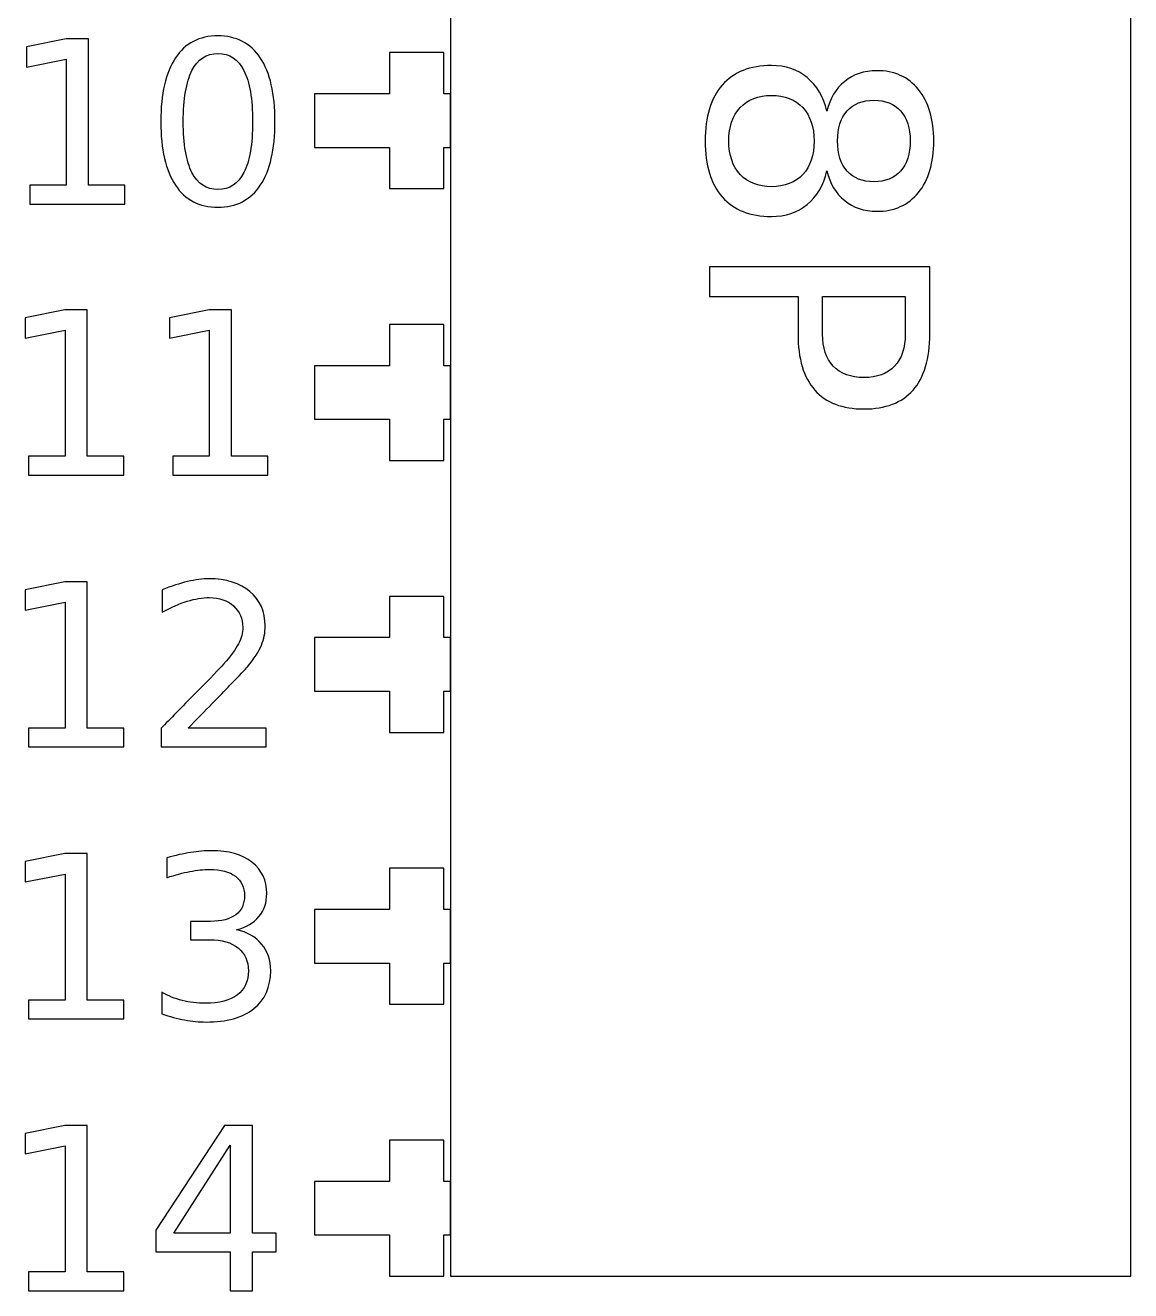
# Model space of a CAD drawing. Header units: centimetres. Extents: x -12.19 to -8.67, y -16.58 to -12.59.
# Drawn here: x -11.215 to -10.183, y -16.578 to -15.396 of the extents above; entities that cross this region are included whole.
import ezdxf

# ---------------------------------------------------------------- set-up
doc = ezdxf.new("R2010")
doc.units = ezdxf.units.CM
doc.header["$MEASUREMENT"] = 0
doc.layers.add('Layer 1', color=7, linetype='Continuous')

msp = doc.modelspace()

# ---------------------------------------------------------------- linework, layer by layer
at = {"layer": 'Layer 1', "color": 7, "lineweight": 25}
msp.add_open_spline([(-10.8175, -13.13542), (-10.8175, -13.13542), (-10.18251, -13.13542), (-10.18251, -13.13542), (-10.18251, -13.13542), (-10.18251, -13.13542), (-10.18251, -16.5644), (-10.18251, -16.5644), (-10.18251, -16.5644), (-10.18251, -16.5644), (-10.8175, -16.5644), (-10.8175, -16.5644), (-10.8175, -16.5644), (-10.8175, -16.5644), (-10.8175, -13.13542), (-10.8175, -13.13542)], degree=3, knots=[0, 0, 0, 0, 0.25, 0.25, 0.25, 0.25, 0.5, 0.5, 0.5, 0.5, 0.75, 0.75, 0.75, 0.75, 1, 1, 1, 1], dxfattribs=at)
at = {"layer": 'Layer 1', "color": 250}
for points, knots in [([(-11.21048, -15.54526), (-11.21048, -15.54526), (-11.17638, -15.54526), (-11.17638, -15.54526), (-11.17638, -15.54526), (-11.17638, -15.54526), (-11.17638, -15.42754), (-11.17638, -15.42754), (-11.17638, -15.42754), (-11.17638, -15.42754), (-11.21348, -15.43499), (-11.21348, -15.43499), (-11.21348, -15.43499), (-11.21348, -15.43499), (-11.21348, -15.41597), (-11.21348, -15.41597), (-11.21348, -15.41597), (-11.21348, -15.41597), (-11.17659, -15.40853), (-11.17659, -15.40853), (-11.17659, -15.40853), (-11.17659, -15.40853), (-11.15571, -15.40853), (-11.15571, -15.40853), (-11.15571, -15.40853), (-11.15571, -15.40853), (-11.15571, -15.54526), (-11.15571, -15.54526), (-11.15571, -15.54526), (-11.15571, -15.54526), (-11.1216, -15.54526), (-11.1216, -15.54526), (-11.1216, -15.54526), (-11.1216, -15.54526), (-11.1216, -15.56283), (-11.1216, -15.56283), (-11.1216, -15.56283), (-11.1216, -15.56283), (-11.21048, -15.56283), (-11.21048, -15.56283), (-11.21048, -15.56283), (-11.21048, -15.56283), (-11.21048, -15.54526), (-11.21048, -15.54526)], [0, 0, 0, 0, 0.0909091, 0.0909091, 0.0909091, 0.0909091, 0.1818182, 0.1818182, 0.1818182, 0.1818182, 0.2727273, 0.2727273, 0.2727273, 0.2727273, 0.3636364, 0.3636364, 0.3636364, 0.3636364, 0.4545455, 0.4545455, 0.4545455, 0.4545455, 0.5454545, 0.5454545, 0.5454545, 0.5454545, 0.6363636, 0.6363636, 0.6363636, 0.6363636, 0.7272727, 0.7272727, 0.7272727, 0.7272727, 0.8181818, 0.8181818, 0.8181818, 0.8181818, 0.9090909, 0.9090909, 0.9090909, 0.9090909, 1, 1, 1, 1]), ([(-11.0348, -15.40574), (-11.01752, -15.40574), (-11.00432, -15.41259), (-10.99519, -15.42627), (-10.99519, -15.42627), (-10.98605, -15.43993), (-10.9815, -15.45979), (-10.9815, -15.48582), (-10.9815, -15.48582), (-10.9815, -15.51182), (-10.98605, -15.53165), (-10.99519, -15.5453), (-10.99519, -15.5453), (-11.00432, -15.55898), (-11.01752, -15.56583), (-11.0348, -15.56583), (-11.0348, -15.56583), (-11.05212, -15.56583), (-11.06531, -15.55898), (-11.07444, -15.5453), (-11.07444, -15.5453), (-11.08358, -15.53165), (-11.08813, -15.51182), (-11.08813, -15.48582), (-11.08813, -15.48582), (-11.08813, -15.45979), (-11.08358, -15.43993), (-11.07444, -15.42627), (-11.07444, -15.42627), (-11.06531, -15.41259), (-11.05212, -15.40574), (-11.0348, -15.40574)], [0, 0, 0, 0, 0.125, 0.125, 0.125, 0.125, 0.25, 0.25, 0.25, 0.25, 0.375, 0.375, 0.375, 0.375, 0.5, 0.5, 0.5, 0.5, 0.625, 0.625, 0.625, 0.625, 0.75, 0.75, 0.75, 0.75, 0.875, 0.875, 0.875, 0.875, 1, 1, 1, 1]), ([(-11.0348, -15.42229), (-11.04556, -15.42229), (-11.05364, -15.42758), (-11.05903, -15.43816), (-11.05903, -15.43816), (-11.06442, -15.44871), (-11.06714, -15.46462), (-11.06714, -15.48582), (-11.06714, -15.48582), (-11.06714, -15.50699), (-11.06442, -15.52286), (-11.05903, -15.53341), (-11.05903, -15.53341), (-11.05364, -15.54399), (-11.04556, -15.54928), (-11.0348, -15.54928), (-11.0348, -15.54928), (-11.02401, -15.54928), (-11.01589, -15.54399), (-11.0105, -15.53341), (-11.0105, -15.53341), (-11.0051, -15.52286), (-11.00238, -15.50699), (-11.00238, -15.48582), (-11.00238, -15.48582), (-11.00238, -15.46462), (-11.0051, -15.44871), (-11.0105, -15.43816), (-11.0105, -15.43816), (-11.01589, -15.42758), (-11.02401, -15.42229), (-11.0348, -15.42229)], [0, 0, 0, 0, 0.125, 0.125, 0.125, 0.125, 0.25, 0.25, 0.25, 0.25, 0.375, 0.375, 0.375, 0.375, 0.5, 0.5, 0.5, 0.5, 0.625, 0.625, 0.625, 0.625, 0.75, 0.75, 0.75, 0.75, 0.875, 0.875, 0.875, 0.875, 1, 1, 1, 1]), ([(-10.46626, -15.47615), (-10.46329, -15.4642), (-10.45774, -15.45489), (-10.44956, -15.44821), (-10.44956, -15.44821), (-10.44142, -15.44158), (-10.43145, -15.43824), (-10.41969, -15.43824), (-10.41969, -15.43824), (-10.40323, -15.43824), (-10.39025, -15.44407), (-10.3807, -15.45578), (-10.3807, -15.45578), (-10.37115, -15.46749), (-10.36635, -15.48358), (-10.36635, -15.50395), (-10.36635, -15.50395), (-10.36635, -15.52441), (-10.37115, -15.54049), (-10.3807, -15.55216), (-10.3807, -15.55216), (-10.39025, -15.56382), (-10.40323, -15.56965), (-10.41969, -15.56965), (-10.41969, -15.56965), (-10.43145, -15.56965), (-10.44142, -15.56631), (-10.44956, -15.55968), (-10.44956, -15.55968), (-10.45774, -15.553), (-10.46329, -15.54374), (-10.46626, -15.53188), (-10.46626, -15.53188), (-10.46936, -15.54534), (-10.47547, -15.55578), (-10.4846, -15.56326), (-10.4846, -15.56326), (-10.49368, -15.57074), (-10.50478, -15.5745), (-10.51795, -15.5745), (-10.51795, -15.5745), (-10.53784, -15.5745), (-10.55318, -15.56843), (-10.56381, -15.55625), (-10.56381, -15.55625), (-10.57448, -15.54407), (-10.5798, -15.52662), (-10.5798, -15.50395), (-10.5798, -15.50395), (-10.5798, -15.48127), (-10.57448, -15.46382), (-10.56381, -15.45164), (-10.56381, -15.45164), (-10.55318, -15.43946), (-10.53784, -15.43339), (-10.51795, -15.43339), (-10.51795, -15.43339), (-10.50478, -15.43339), (-10.49368, -15.43716), (-10.4846, -15.44468), (-10.4846, -15.44468), (-10.47547, -15.45225), (-10.46936, -15.4627), (-10.46626, -15.47615)], [0, 0, 0, 0, 0.0625, 0.0625, 0.0625, 0.0625, 0.125, 0.125, 0.125, 0.125, 0.1875, 0.1875, 0.1875, 0.1875, 0.25, 0.25, 0.25, 0.25, 0.3125, 0.3125, 0.3125, 0.3125, 0.375, 0.375, 0.375, 0.375, 0.4375, 0.4375, 0.4375, 0.4375, 0.5, 0.5, 0.5, 0.5, 0.5625, 0.5625, 0.5625, 0.5625, 0.625, 0.625, 0.625, 0.625, 0.6875, 0.6875, 0.6875, 0.6875, 0.75, 0.75, 0.75, 0.75, 0.8125, 0.8125, 0.8125, 0.8125, 0.875, 0.875, 0.875, 0.875, 0.9375, 0.9375, 0.9375, 0.9375, 1, 1, 1, 1]), ([(-10.47811, -15.50395), (-10.47811, -15.49073), (-10.48164, -15.48033), (-10.48874, -15.47276), (-10.48874, -15.47276), (-10.49579, -15.46519), (-10.50553, -15.46138), (-10.5179, -15.46138), (-10.5179, -15.46138), (-10.53032, -15.46138), (-10.54005, -15.46519), (-10.54711, -15.47276), (-10.54711, -15.47276), (-10.55421, -15.48033), (-10.55774, -15.49073), (-10.55774, -15.50395), (-10.55774, -15.50395), (-10.55774, -15.51716), (-10.55416, -15.5276), (-10.54706, -15.53522), (-10.54706, -15.53522), (-10.53996, -15.54284), (-10.53022, -15.54665), (-10.5179, -15.54665), (-10.5179, -15.54665), (-10.50553, -15.54665), (-10.49579, -15.54284), (-10.48874, -15.53527), (-10.48874, -15.53527), (-10.48164, -15.5277), (-10.47811, -15.51726), (-10.47811, -15.50395)], [0, 0, 0, 0, 0.125, 0.125, 0.125, 0.125, 0.25, 0.25, 0.25, 0.25, 0.375, 0.375, 0.375, 0.375, 0.5, 0.5, 0.5, 0.5, 0.625, 0.625, 0.625, 0.625, 0.75, 0.75, 0.75, 0.75, 0.875, 0.875, 0.875, 0.875, 1, 1, 1, 1]), ([(-10.42228, -15.46594), (-10.43295, -15.46594), (-10.44128, -15.46928), (-10.44725, -15.47591), (-10.44725, -15.47591), (-10.45323, -15.48259), (-10.45619, -15.4919), (-10.45619, -15.50395), (-10.45619, -15.50395), (-10.45619, -15.51589), (-10.45323, -15.52521), (-10.44725, -15.53198), (-10.44725, -15.53198), (-10.44128, -15.5387), (-10.43295, -15.54209), (-10.42228, -15.54209), (-10.42228, -15.54209), (-10.41165, -15.54209), (-10.40332, -15.5387), (-10.39735, -15.53198), (-10.39735, -15.53198), (-10.39138, -15.52521), (-10.38841, -15.51589), (-10.38841, -15.50395), (-10.38841, -15.50395), (-10.38841, -15.4919), (-10.39138, -15.48259), (-10.39735, -15.47591), (-10.39735, -15.47591), (-10.40332, -15.46928), (-10.41165, -15.46594), (-10.42228, -15.46594)], [0, 0, 0, 0, 0.125, 0.125, 0.125, 0.125, 0.25, 0.25, 0.25, 0.25, 0.375, 0.375, 0.375, 0.375, 0.5, 0.5, 0.5, 0.5, 0.625, 0.625, 0.625, 0.625, 0.75, 0.75, 0.75, 0.75, 0.875, 0.875, 0.875, 0.875, 1, 1, 1, 1]), ([(-10.37007, -15.62148), (-10.37007, -15.62148), (-10.37007, -15.68432), (-10.37007, -15.68432), (-10.37007, -15.68432), (-10.37007, -15.70737), (-10.37529, -15.72482), (-10.38568, -15.73663), (-10.38568, -15.73663), (-10.39613, -15.74843), (-10.41141, -15.75431), (-10.43154, -15.75431), (-10.43154, -15.75431), (-10.45182, -15.75431), (-10.46715, -15.74843), (-10.47754, -15.73663), (-10.47754, -15.73663), (-10.48794, -15.72482), (-10.49311, -15.70737), (-10.49311, -15.68432), (-10.49311, -15.68432), (-10.49311, -15.68432), (-10.49311, -15.64933), (-10.49311, -15.64933), (-10.49311, -15.64933), (-10.49311, -15.64933), (-10.5758, -15.64933), (-10.5758, -15.64933), (-10.5758, -15.64933), (-10.5758, -15.64933), (-10.5758, -15.62148), (-10.5758, -15.62148), (-10.5758, -15.62148), (-10.5758, -15.62148), (-10.37007, -15.62148), (-10.37007, -15.62148)], [0, 0, 0, 0, 0.1111111, 0.1111111, 0.1111111, 0.1111111, 0.2222222, 0.2222222, 0.2222222, 0.2222222, 0.3333333, 0.3333333, 0.3333333, 0.3333333, 0.4444444, 0.4444444, 0.4444444, 0.4444444, 0.5555556, 0.5555556, 0.5555556, 0.5555556, 0.6666667, 0.6666667, 0.6666667, 0.6666667, 0.7777778, 0.7777778, 0.7777778, 0.7777778, 0.8888889, 0.8888889, 0.8888889, 0.8888889, 1, 1, 1, 1]), ([(-10.39293, -15.64933), (-10.39293, -15.64933), (-10.47025, -15.64933), (-10.47025, -15.64933), (-10.47025, -15.64933), (-10.47025, -15.64933), (-10.47025, -15.68432), (-10.47025, -15.68432), (-10.47025, -15.68432), (-10.47025, -15.69726), (-10.46691, -15.70728), (-10.46019, -15.71433), (-10.46019, -15.71433), (-10.45346, -15.72143), (-10.44391, -15.72496), (-10.43154, -15.72496), (-10.43154, -15.72496), (-10.41922, -15.72496), (-10.40972, -15.72143), (-10.40299, -15.71433), (-10.40299, -15.71433), (-10.39627, -15.70728), (-10.39293, -15.69726), (-10.39293, -15.68432), (-10.39293, -15.68432), (-10.39293, -15.68432), (-10.39293, -15.64933), (-10.39293, -15.64933)], [0, 0, 0, 0, 0.1428571, 0.1428571, 0.1428571, 0.1428571, 0.2857143, 0.2857143, 0.2857143, 0.2857143, 0.4285714, 0.4285714, 0.4285714, 0.4285714, 0.5714286, 0.5714286, 0.5714286, 0.5714286, 0.7142857, 0.7142857, 0.7142857, 0.7142857, 0.8571429, 0.8571429, 0.8571429, 0.8571429, 1, 1, 1, 1]), ([(-11.21162, -15.79848), (-11.21162, -15.79848), (-11.17752, -15.79848), (-11.17752, -15.79848), (-11.17752, -15.79848), (-11.17752, -15.79848), (-11.17752, -15.68076), (-11.17752, -15.68076), (-11.17752, -15.68076), (-11.17752, -15.68076), (-11.21462, -15.68821), (-11.21462, -15.68821), (-11.21462, -15.68821), (-11.21462, -15.68821), (-11.21462, -15.66919), (-11.21462, -15.66919), (-11.21462, -15.66919), (-11.21462, -15.66919), (-11.17773, -15.66175), (-11.17773, -15.66175), (-11.17773, -15.66175), (-11.17773, -15.66175), (-11.15685, -15.66175), (-11.15685, -15.66175), (-11.15685, -15.66175), (-11.15685, -15.66175), (-11.15685, -15.79848), (-11.15685, -15.79848), (-11.15685, -15.79848), (-11.15685, -15.79848), (-11.12274, -15.79848), (-11.12274, -15.79848), (-11.12274, -15.79848), (-11.12274, -15.79848), (-11.12274, -15.81605), (-11.12274, -15.81605), (-11.12274, -15.81605), (-11.12274, -15.81605), (-11.21162, -15.81605), (-11.21162, -15.81605), (-11.21162, -15.81605), (-11.21162, -15.81605), (-11.21162, -15.79848), (-11.21162, -15.79848)], [0, 0, 0, 0, 0.0909091, 0.0909091, 0.0909091, 0.0909091, 0.1818182, 0.1818182, 0.1818182, 0.1818182, 0.2727273, 0.2727273, 0.2727273, 0.2727273, 0.3636364, 0.3636364, 0.3636364, 0.3636364, 0.4545455, 0.4545455, 0.4545455, 0.4545455, 0.5454545, 0.5454545, 0.5454545, 0.5454545, 0.6363636, 0.6363636, 0.6363636, 0.6363636, 0.7272727, 0.7272727, 0.7272727, 0.7272727, 0.8181818, 0.8181818, 0.8181818, 0.8181818, 0.9090909, 0.9090909, 0.9090909, 0.9090909, 1, 1, 1, 1]), ([(-11.07699, -15.79848), (-11.07699, -15.79848), (-11.04289, -15.79848), (-11.04289, -15.79848), (-11.04289, -15.79848), (-11.04289, -15.79848), (-11.04289, -15.68076), (-11.04289, -15.68076), (-11.04289, -15.68076), (-11.04289, -15.68076), (-11.07999, -15.68821), (-11.07999, -15.68821), (-11.07999, -15.68821), (-11.07999, -15.68821), (-11.07999, -15.66919), (-11.07999, -15.66919), (-11.07999, -15.66919), (-11.07999, -15.66919), (-11.0431, -15.66175), (-11.0431, -15.66175), (-11.0431, -15.66175), (-11.0431, -15.66175), (-11.02222, -15.66175), (-11.02222, -15.66175), (-11.02222, -15.66175), (-11.02222, -15.66175), (-11.02222, -15.79848), (-11.02222, -15.79848), (-11.02222, -15.79848), (-11.02222, -15.79848), (-10.98811, -15.79848), (-10.98811, -15.79848), (-10.98811, -15.79848), (-10.98811, -15.79848), (-10.98811, -15.81605), (-10.98811, -15.81605), (-10.98811, -15.81605), (-10.98811, -15.81605), (-11.07699, -15.81605), (-11.07699, -15.81605), (-11.07699, -15.81605), (-11.07699, -15.81605), (-11.07699, -15.79848), (-11.07699, -15.79848)], [0, 0, 0, 0, 0.0909091, 0.0909091, 0.0909091, 0.0909091, 0.1818182, 0.1818182, 0.1818182, 0.1818182, 0.2727273, 0.2727273, 0.2727273, 0.2727273, 0.3636364, 0.3636364, 0.3636364, 0.3636364, 0.4545455, 0.4545455, 0.4545455, 0.4545455, 0.5454545, 0.5454545, 0.5454545, 0.5454545, 0.6363636, 0.6363636, 0.6363636, 0.6363636, 0.7272727, 0.7272727, 0.7272727, 0.7272727, 0.8181818, 0.8181818, 0.8181818, 0.8181818, 0.9090909, 0.9090909, 0.9090909, 0.9090909, 1, 1, 1, 1]), ([(-11.21162, -16.05248), (-11.21162, -16.05248), (-11.17752, -16.05248), (-11.17752, -16.05248), (-11.17752, -16.05248), (-11.17752, -16.05248), (-11.17752, -15.93476), (-11.17752, -15.93476), (-11.17752, -15.93476), (-11.17752, -15.93476), (-11.21462, -15.94221), (-11.21462, -15.94221), (-11.21462, -15.94221), (-11.21462, -15.94221), (-11.21462, -15.92319), (-11.21462, -15.92319), (-11.21462, -15.92319), (-11.21462, -15.92319), (-11.17773, -15.91575), (-11.17773, -15.91575), (-11.17773, -15.91575), (-11.17773, -15.91575), (-11.15685, -15.91575), (-11.15685, -15.91575), (-11.15685, -15.91575), (-11.15685, -15.91575), (-11.15685, -16.05248), (-11.15685, -16.05248), (-11.15685, -16.05248), (-11.15685, -16.05248), (-11.12274, -16.05248), (-11.12274, -16.05248), (-11.12274, -16.05248), (-11.12274, -16.05248), (-11.12274, -16.07005), (-11.12274, -16.07005), (-11.12274, -16.07005), (-11.12274, -16.07005), (-11.21162, -16.07005), (-11.21162, -16.07005), (-11.21162, -16.07005), (-11.21162, -16.07005), (-11.21162, -16.05248), (-11.21162, -16.05248)], [0, 0, 0, 0, 0.0909091, 0.0909091, 0.0909091, 0.0909091, 0.1818182, 0.1818182, 0.1818182, 0.1818182, 0.2727273, 0.2727273, 0.2727273, 0.2727273, 0.3636364, 0.3636364, 0.3636364, 0.3636364, 0.4545455, 0.4545455, 0.4545455, 0.4545455, 0.5454545, 0.5454545, 0.5454545, 0.5454545, 0.6363636, 0.6363636, 0.6363636, 0.6363636, 0.7272727, 0.7272727, 0.7272727, 0.7272727, 0.8181818, 0.8181818, 0.8181818, 0.8181818, 0.9090909, 0.9090909, 0.9090909, 0.9090909, 1, 1, 1, 1]), ([(-11.06264, -16.05248), (-11.06264, -16.05248), (-10.9898, -16.05248), (-10.9898, -16.05248), (-10.9898, -16.05248), (-10.9898, -16.05248), (-10.9898, -16.07005), (-10.9898, -16.07005), (-10.9898, -16.07005), (-10.9898, -16.07005), (-11.08775, -16.07005), (-11.08775, -16.07005), (-11.08775, -16.07005), (-11.08775, -16.07005), (-11.08775, -16.05248), (-11.08775, -16.05248), (-11.08775, -16.05248), (-11.07982, -16.0443), (-11.06902, -16.03329), (-11.05538, -16.01946), (-11.05538, -16.01946), (-11.04169, -16.00563), (-11.03308, -15.99675), (-11.02959, -15.99276), (-11.02959, -15.99276), (-11.02289, -15.98524), (-11.01823, -15.9789), (-11.01559, -15.97367), (-11.01559, -15.97367), (-11.01294, -15.96849), (-11.0116, -15.96337), (-11.0116, -15.95833), (-11.0116, -15.95833), (-11.0116, -15.95014), (-11.01449, -15.94344), (-11.02024, -15.93829), (-11.02024, -15.93829), (-11.02599, -15.93311), (-11.03347, -15.93053), (-11.04272, -15.93053), (-11.04272, -15.93053), (-11.04924, -15.93053), (-11.05616, -15.93166), (-11.06341, -15.93395), (-11.06341, -15.93395), (-11.07068, -15.93621), (-11.07848, -15.93967), (-11.08673, -15.94429), (-11.08673, -15.94429), (-11.08673, -15.94429), (-11.08673, -15.92319), (-11.08673, -15.92319), (-11.08673, -15.92319), (-11.07833, -15.91981), (-11.07047, -15.91727), (-11.06317, -15.91554), (-11.06317, -15.91554), (-11.05587, -15.91381), (-11.04917, -15.91296), (-11.0431, -15.91296), (-11.0431, -15.91296), (-11.02712, -15.91296), (-11.01439, -15.91695), (-11.00486, -15.92496), (-11.00486, -15.92496), (-10.99537, -15.93293), (-10.99061, -15.94362), (-10.99061, -15.95699), (-10.99061, -15.95699), (-10.99061, -15.96334), (-10.99181, -15.96934), (-10.99417, -15.97501), (-10.99417, -15.97501), (-10.99654, -15.98069), (-11.00088, -15.9874), (-11.00716, -15.99512), (-11.00716, -15.99512), (-11.00888, -15.99713), (-11.01435, -16.00288), (-11.0236, -16.01244), (-11.0236, -16.01244), (-11.0328, -16.02197), (-11.04585, -16.03534), (-11.06264, -16.05248)], [0, 0, 0, 0, 0.047619, 0.047619, 0.047619, 0.047619, 0.0952381, 0.0952381, 0.0952381, 0.0952381, 0.1428571, 0.1428571, 0.1428571, 0.1428571, 0.1904762, 0.1904762, 0.1904762, 0.1904762, 0.2380952, 0.2380952, 0.2380952, 0.2380952, 0.2857143, 0.2857143, 0.2857143, 0.2857143, 0.3333333, 0.3333333, 0.3333333, 0.3333333, 0.3809524, 0.3809524, 0.3809524, 0.3809524, 0.4285714, 0.4285714, 0.4285714, 0.4285714, 0.4761905, 0.4761905, 0.4761905, 0.4761905, 0.5238095, 0.5238095, 0.5238095, 0.5238095, 0.5714286, 0.5714286, 0.5714286, 0.5714286, 0.6190476, 0.6190476, 0.6190476, 0.6190476, 0.6666667, 0.6666667, 0.6666667, 0.6666667, 0.7142857, 0.7142857, 0.7142857, 0.7142857, 0.7619048, 0.7619048, 0.7619048, 0.7619048, 0.8095238, 0.8095238, 0.8095238, 0.8095238, 0.8571429, 0.8571429, 0.8571429, 0.8571429, 0.9047619, 0.9047619, 0.9047619, 0.9047619, 0.952381, 0.952381, 0.952381, 0.952381, 1, 1, 1, 1]), ([(-11.21162, -16.30648), (-11.21162, -16.30648), (-11.17752, -16.30648), (-11.17752, -16.30648), (-11.17752, -16.30648), (-11.17752, -16.30648), (-11.17752, -16.18876), (-11.17752, -16.18876), (-11.17752, -16.18876), (-11.17752, -16.18876), (-11.21462, -16.19621), (-11.21462, -16.19621), (-11.21462, -16.19621), (-11.21462, -16.19621), (-11.21462, -16.17719), (-11.21462, -16.17719), (-11.21462, -16.17719), (-11.21462, -16.17719), (-11.17773, -16.16975), (-11.17773, -16.16975), (-11.17773, -16.16975), (-11.17773, -16.16975), (-11.15685, -16.16975), (-11.15685, -16.16975), (-11.15685, -16.16975), (-11.15685, -16.16975), (-11.15685, -16.30648), (-11.15685, -16.30648), (-11.15685, -16.30648), (-11.15685, -16.30648), (-11.12274, -16.30648), (-11.12274, -16.30648), (-11.12274, -16.30648), (-11.12274, -16.30648), (-11.12274, -16.32405), (-11.12274, -16.32405), (-11.12274, -16.32405), (-11.12274, -16.32405), (-11.21162, -16.32405), (-11.21162, -16.32405), (-11.21162, -16.32405), (-11.21162, -16.32405), (-11.21162, -16.30648), (-11.21162, -16.30648)], [0, 0, 0, 0, 0.0909091, 0.0909091, 0.0909091, 0.0909091, 0.1818182, 0.1818182, 0.1818182, 0.1818182, 0.2727273, 0.2727273, 0.2727273, 0.2727273, 0.3636364, 0.3636364, 0.3636364, 0.3636364, 0.4545455, 0.4545455, 0.4545455, 0.4545455, 0.5454545, 0.5454545, 0.5454545, 0.5454545, 0.6363636, 0.6363636, 0.6363636, 0.6363636, 0.7272727, 0.7272727, 0.7272727, 0.7272727, 0.8181818, 0.8181818, 0.8181818, 0.8181818, 0.9090909, 0.9090909, 0.9090909, 0.9090909, 1, 1, 1, 1]), ([(-11.01739, -16.24083), (-11.00737, -16.24298), (-10.99957, -16.24743), (-10.99396, -16.25417), (-10.99396, -16.25417), (-10.98835, -16.26094), (-10.98553, -16.26927), (-10.98553, -16.27918), (-10.98553, -16.27918), (-10.98553, -16.29442), (-10.99075, -16.3062), (-11.00123, -16.31453), (-11.00123, -16.31453), (-11.01171, -16.32289), (-11.02659, -16.32705), (-11.04589, -16.32705), (-11.04589, -16.32705), (-11.05238, -16.32705), (-11.05904, -16.32641), (-11.06588, -16.32514), (-11.06588, -16.32514), (-11.07273, -16.32387), (-11.07982, -16.32193), (-11.08712, -16.31939), (-11.08712, -16.31939), (-11.08712, -16.31939), (-11.08712, -16.29925), (-11.08712, -16.29925), (-11.08712, -16.29925), (-11.08133, -16.30264), (-11.07498, -16.30518), (-11.0681, -16.30691), (-11.0681, -16.30691), (-11.06123, -16.30863), (-11.05404, -16.30948), (-11.04653, -16.30948), (-11.04653, -16.30948), (-11.03344, -16.30948), (-11.02345, -16.30691), (-11.01658, -16.30172), (-11.01658, -16.30172), (-11.00973, -16.29657), (-11.00631, -16.28906), (-11.00631, -16.27918), (-11.00631, -16.27918), (-11.00631, -16.27011), (-11.00948, -16.26299), (-11.01587, -16.25784), (-11.01587, -16.25784), (-11.02225, -16.25272), (-11.03111, -16.25015), (-11.04247, -16.25015), (-11.04247, -16.25015), (-11.04247, -16.25015), (-11.06045, -16.25015), (-11.06045, -16.25015), (-11.06045, -16.25015), (-11.06045, -16.25015), (-11.06045, -16.233), (-11.06045, -16.233), (-11.06045, -16.233), (-11.06045, -16.233), (-11.04166, -16.233), (-11.04166, -16.233), (-11.04166, -16.233), (-11.03139, -16.233), (-11.02356, -16.23095), (-11.01809, -16.22686), (-11.01809, -16.22686), (-11.01266, -16.22274), (-11.00994, -16.21684), (-11.00994, -16.20912), (-11.00994, -16.20912), (-11.00994, -16.20122), (-11.01277, -16.19511), (-11.01837, -16.19088), (-11.01837, -16.19088), (-11.02398, -16.18665), (-11.03203, -16.18453), (-11.04247, -16.18453), (-11.04247, -16.18453), (-11.04822, -16.18453), (-11.05432, -16.18517), (-11.06087, -16.1864), (-11.06087, -16.1864), (-11.0674, -16.18764), (-11.0746, -16.18958), (-11.08246, -16.19219), (-11.08246, -16.19219), (-11.08246, -16.19219), (-11.08246, -16.1736), (-11.08246, -16.1736), (-11.08246, -16.1736), (-11.07452, -16.17137), (-11.06712, -16.16971), (-11.0602, -16.16862), (-11.0602, -16.16862), (-11.0533, -16.16753), (-11.04674, -16.16696), (-11.04063, -16.16696), (-11.04063, -16.16696), (-11.02479, -16.16696), (-11.01224, -16.17056), (-11.00299, -16.17776), (-11.00299, -16.17776), (-10.99379, -16.18495), (-10.98917, -16.19469), (-10.98917, -16.20697), (-10.98917, -16.20697), (-10.98917, -16.2155), (-10.9916, -16.2227), (-10.9965, -16.22859), (-10.9965, -16.22859), (-11.00141, -16.23448), (-11.00836, -16.23857), (-11.01739, -16.24083)], [0, 0, 0, 0, 0.0344828, 0.0344828, 0.0344828, 0.0344828, 0.0689655, 0.0689655, 0.0689655, 0.0689655, 0.1034483, 0.1034483, 0.1034483, 0.1034483, 0.137931, 0.137931, 0.137931, 0.137931, 0.1724138, 0.1724138, 0.1724138, 0.1724138, 0.2068966, 0.2068966, 0.2068966, 0.2068966, 0.2413793, 0.2413793, 0.2413793, 0.2413793, 0.2758621, 0.2758621, 0.2758621, 0.2758621, 0.3103448, 0.3103448, 0.3103448, 0.3103448, 0.3448276, 0.3448276, 0.3448276, 0.3448276, 0.3793103, 0.3793103, 0.3793103, 0.3793103, 0.4137931, 0.4137931, 0.4137931, 0.4137931, 0.4482759, 0.4482759, 0.4482759, 0.4482759, 0.4827586, 0.4827586, 0.4827586, 0.4827586, 0.5172414, 0.5172414, 0.5172414, 0.5172414, 0.5517241, 0.5517241, 0.5517241, 0.5517241, 0.5862069, 0.5862069, 0.5862069, 0.5862069, 0.6206897, 0.6206897, 0.6206897, 0.6206897, 0.6551724, 0.6551724, 0.6551724, 0.6551724, 0.6896552, 0.6896552, 0.6896552, 0.6896552, 0.7241379, 0.7241379, 0.7241379, 0.7241379, 0.7586207, 0.7586207, 0.7586207, 0.7586207, 0.7931034, 0.7931034, 0.7931034, 0.7931034, 0.8275862, 0.8275862, 0.8275862, 0.8275862, 0.862069, 0.862069, 0.862069, 0.862069, 0.8965517, 0.8965517, 0.8965517, 0.8965517, 0.9310345, 0.9310345, 0.9310345, 0.9310345, 0.9655172, 0.9655172, 0.9655172, 0.9655172, 1, 1, 1, 1]), ([(-11.21162, -16.56048), (-11.21162, -16.56048), (-11.17752, -16.56048), (-11.17752, -16.56048), (-11.17752, -16.56048), (-11.17752, -16.56048), (-11.17752, -16.44276), (-11.17752, -16.44276), (-11.17752, -16.44276), (-11.17752, -16.44276), (-11.21462, -16.45021), (-11.21462, -16.45021), (-11.21462, -16.45021), (-11.21462, -16.45021), (-11.21462, -16.43119), (-11.21462, -16.43119), (-11.21462, -16.43119), (-11.21462, -16.43119), (-11.17773, -16.42375), (-11.17773, -16.42375), (-11.17773, -16.42375), (-11.17773, -16.42375), (-11.15685, -16.42375), (-11.15685, -16.42375), (-11.15685, -16.42375), (-11.15685, -16.42375), (-11.15685, -16.56048), (-11.15685, -16.56048), (-11.15685, -16.56048), (-11.15685, -16.56048), (-11.12274, -16.56048), (-11.12274, -16.56048), (-11.12274, -16.56048), (-11.12274, -16.56048), (-11.12274, -16.57805), (-11.12274, -16.57805), (-11.12274, -16.57805), (-11.12274, -16.57805), (-11.21162, -16.57805), (-11.21162, -16.57805), (-11.21162, -16.57805), (-11.21162, -16.57805), (-11.21162, -16.56048), (-11.21162, -16.56048)], [0, 0, 0, 0, 0.0909091, 0.0909091, 0.0909091, 0.0909091, 0.1818182, 0.1818182, 0.1818182, 0.1818182, 0.2727273, 0.2727273, 0.2727273, 0.2727273, 0.3636364, 0.3636364, 0.3636364, 0.3636364, 0.4545455, 0.4545455, 0.4545455, 0.4545455, 0.5454545, 0.5454545, 0.5454545, 0.5454545, 0.6363636, 0.6363636, 0.6363636, 0.6363636, 0.7272727, 0.7272727, 0.7272727, 0.7272727, 0.8181818, 0.8181818, 0.8181818, 0.8181818, 0.9090909, 0.9090909, 0.9090909, 0.9090909, 1, 1, 1, 1]), ([(-11.02875, -16.42375), (-11.02875, -16.42375), (-11.0025, -16.42375), (-11.0025, -16.42375), (-11.0025, -16.42375), (-11.0025, -16.42375), (-11.0025, -16.52432), (-11.0025, -16.52432), (-11.0025, -16.52432), (-11.0025, -16.52432), (-10.98049, -16.52432), (-10.98049, -16.52432), (-10.98049, -16.52432), (-10.98049, -16.52432), (-10.98049, -16.54168), (-10.98049, -16.54168), (-10.98049, -16.54168), (-10.98049, -16.54168), (-11.0025, -16.54168), (-11.0025, -16.54168), (-11.0025, -16.54168), (-11.0025, -16.54168), (-11.0025, -16.57805), (-11.0025, -16.57805), (-11.0025, -16.57805), (-11.0025, -16.57805), (-11.02328, -16.57805), (-11.02328, -16.57805), (-11.02328, -16.57805), (-11.02328, -16.57805), (-11.02328, -16.54168), (-11.02328, -16.54168), (-11.02328, -16.54168), (-11.02328, -16.54168), (-11.0929, -16.54168), (-11.0929, -16.54168), (-11.0929, -16.54168), (-11.0929, -16.54168), (-11.0929, -16.52154), (-11.0929, -16.52154), (-11.0929, -16.52154), (-11.0929, -16.52154), (-11.02875, -16.42375), (-11.02875, -16.42375)], [0, 0, 0, 0, 0.0909091, 0.0909091, 0.0909091, 0.0909091, 0.1818182, 0.1818182, 0.1818182, 0.1818182, 0.2727273, 0.2727273, 0.2727273, 0.2727273, 0.3636364, 0.3636364, 0.3636364, 0.3636364, 0.4545455, 0.4545455, 0.4545455, 0.4545455, 0.5454545, 0.5454545, 0.5454545, 0.5454545, 0.6363636, 0.6363636, 0.6363636, 0.6363636, 0.7272727, 0.7272727, 0.7272727, 0.7272727, 0.8181818, 0.8181818, 0.8181818, 0.8181818, 0.9090909, 0.9090909, 0.9090909, 0.9090909, 1, 1, 1, 1]), ([(-11.02328, -16.44195), (-11.02328, -16.44195), (-11.07597, -16.52432), (-11.07597, -16.52432), (-11.07597, -16.52432), (-11.07597, -16.52432), (-11.02328, -16.52432), (-11.02328, -16.52432), (-11.02328, -16.52432), (-11.02328, -16.52432), (-11.02328, -16.44195), (-11.02328, -16.44195)], [0, 0, 0, 0, 0.3333333, 0.3333333, 0.3333333, 0.3333333, 0.6666667, 0.6666667, 0.6666667, 0.6666667, 1, 1, 1, 1])]:
    msp.add_open_spline(points, degree=3, knots=knots, dxfattribs=at)
at = {"layer": 'Layer 1', "color": 250, "lineweight": 25}
for points in [[(-10.82385, -15.54842), (-10.82385, -15.54842), (-10.87465, -15.54842), (-10.87465, -15.54842), (-10.87465, -15.54842), (-10.87465, -15.54842), (-10.87465, -15.50992), (-10.87465, -15.50992), (-10.87465, -15.50992), (-10.87465, -15.50992), (-10.9445, -15.50992), (-10.9445, -15.50992), (-10.9445, -15.50992), (-10.9445, -15.50992), (-10.9445, -15.45992), (-10.9445, -15.45992), (-10.9445, -15.45992), (-10.9445, -15.45992), (-10.87465, -15.45992), (-10.87465, -15.45992), (-10.87465, -15.45992), (-10.87465, -15.45992), (-10.87465, -15.42142), (-10.87465, -15.42142), (-10.87465, -15.42142), (-10.87465, -15.42142), (-10.82385, -15.42142), (-10.82385, -15.42142), (-10.82385, -15.42142), (-10.82385, -15.42142), (-10.82385, -15.45992), (-10.82385, -15.45992), (-10.82385, -15.45992), (-10.82385, -15.45992), (-10.8175, -15.45992), (-10.8175, -15.45992), (-10.8175, -15.45992), (-10.8175, -15.45992), (-10.8175, -15.50992), (-10.8175, -15.50992), (-10.8175, -15.50992), (-10.8175, -15.50992), (-10.82385, -15.50992), (-10.82385, -15.50992), (-10.82385, -15.50992), (-10.82385, -15.50992), (-10.82385, -15.54842), (-10.82385, -15.54842)], [(-10.82385, -15.80242), (-10.82385, -15.80242), (-10.87465, -15.80242), (-10.87465, -15.80242), (-10.87465, -15.80242), (-10.87465, -15.80242), (-10.87465, -15.76392), (-10.87465, -15.76392), (-10.87465, -15.76392), (-10.87465, -15.76392), (-10.9445, -15.76392), (-10.9445, -15.76392), (-10.9445, -15.76392), (-10.9445, -15.76392), (-10.9445, -15.71392), (-10.9445, -15.71392), (-10.9445, -15.71392), (-10.9445, -15.71392), (-10.87465, -15.71392), (-10.87465, -15.71392), (-10.87465, -15.71392), (-10.87465, -15.71392), (-10.87465, -15.67542), (-10.87465, -15.67542), (-10.87465, -15.67542), (-10.87465, -15.67542), (-10.82385, -15.67542), (-10.82385, -15.67542), (-10.82385, -15.67542), (-10.82385, -15.67542), (-10.82385, -15.71392), (-10.82385, -15.71392), (-10.82385, -15.71392), (-10.82385, -15.71392), (-10.8175, -15.71392), (-10.8175, -15.71392), (-10.8175, -15.71392), (-10.8175, -15.71392), (-10.8175, -15.76392), (-10.8175, -15.76392), (-10.8175, -15.76392), (-10.8175, -15.76392), (-10.82385, -15.76392), (-10.82385, -15.76392), (-10.82385, -15.76392), (-10.82385, -15.76392), (-10.82385, -15.80242), (-10.82385, -15.80242)], [(-10.82385, -16.05642), (-10.82385, -16.05642), (-10.87465, -16.05642), (-10.87465, -16.05642), (-10.87465, -16.05642), (-10.87465, -16.05642), (-10.87465, -16.01792), (-10.87465, -16.01792), (-10.87465, -16.01792), (-10.87465, -16.01792), (-10.9445, -16.01792), (-10.9445, -16.01792), (-10.9445, -16.01792), (-10.9445, -16.01792), (-10.9445, -15.96792), (-10.9445, -15.96792), (-10.9445, -15.96792), (-10.9445, -15.96792), (-10.87465, -15.96792), (-10.87465, -15.96792), (-10.87465, -15.96792), (-10.87465, -15.96792), (-10.87465, -15.92942), (-10.87465, -15.92942), (-10.87465, -15.92942), (-10.87465, -15.92942), (-10.82385, -15.92942), (-10.82385, -15.92942), (-10.82385, -15.92942), (-10.82385, -15.92942), (-10.82385, -15.96792), (-10.82385, -15.96792), (-10.82385, -15.96792), (-10.82385, -15.96792), (-10.8175, -15.96792), (-10.8175, -15.96792), (-10.8175, -15.96792), (-10.8175, -15.96792), (-10.8175, -16.01792), (-10.8175, -16.01792), (-10.8175, -16.01792), (-10.8175, -16.01792), (-10.82385, -16.01792), (-10.82385, -16.01792), (-10.82385, -16.01792), (-10.82385, -16.01792), (-10.82385, -16.05642), (-10.82385, -16.05642)], [(-10.82385, -16.31042), (-10.82385, -16.31042), (-10.87465, -16.31042), (-10.87465, -16.31042), (-10.87465, -16.31042), (-10.87465, -16.31042), (-10.87465, -16.27192), (-10.87465, -16.27192), (-10.87465, -16.27192), (-10.87465, -16.27192), (-10.9445, -16.27192), (-10.9445, -16.27192), (-10.9445, -16.27192), (-10.9445, -16.27192), (-10.9445, -16.22192), (-10.9445, -16.22192), (-10.9445, -16.22192), (-10.9445, -16.22192), (-10.87465, -16.22192), (-10.87465, -16.22192), (-10.87465, -16.22192), (-10.87465, -16.22192), (-10.87465, -16.18342), (-10.87465, -16.18342), (-10.87465, -16.18342), (-10.87465, -16.18342), (-10.82385, -16.18342), (-10.82385, -16.18342), (-10.82385, -16.18342), (-10.82385, -16.18342), (-10.82385, -16.22192), (-10.82385, -16.22192), (-10.82385, -16.22192), (-10.82385, -16.22192), (-10.8175, -16.22192), (-10.8175, -16.22192), (-10.8175, -16.22192), (-10.8175, -16.22192), (-10.8175, -16.27192), (-10.8175, -16.27192), (-10.8175, -16.27192), (-10.8175, -16.27192), (-10.82385, -16.27192), (-10.82385, -16.27192), (-10.82385, -16.27192), (-10.82385, -16.27192), (-10.82385, -16.31042), (-10.82385, -16.31042)], [(-10.82385, -16.56442), (-10.82385, -16.56442), (-10.87465, -16.56442), (-10.87465, -16.56442), (-10.87465, -16.56442), (-10.87465, -16.56442), (-10.87465, -16.52592), (-10.87465, -16.52592), (-10.87465, -16.52592), (-10.87465, -16.52592), (-10.9445, -16.52592), (-10.9445, -16.52592), (-10.9445, -16.52592), (-10.9445, -16.52592), (-10.9445, -16.47592), (-10.9445, -16.47592), (-10.9445, -16.47592), (-10.9445, -16.47592), (-10.87465, -16.47592), (-10.87465, -16.47592), (-10.87465, -16.47592), (-10.87465, -16.47592), (-10.87465, -16.43742), (-10.87465, -16.43742), (-10.87465, -16.43742), (-10.87465, -16.43742), (-10.82385, -16.43742), (-10.82385, -16.43742), (-10.82385, -16.43742), (-10.82385, -16.43742), (-10.82385, -16.47592), (-10.82385, -16.47592), (-10.82385, -16.47592), (-10.82385, -16.47592), (-10.8175, -16.47592), (-10.8175, -16.47592), (-10.8175, -16.47592), (-10.8175, -16.47592), (-10.8175, -16.52592), (-10.8175, -16.52592), (-10.8175, -16.52592), (-10.8175, -16.52592), (-10.82385, -16.52592), (-10.82385, -16.52592), (-10.82385, -16.52592), (-10.82385, -16.52592), (-10.82385, -16.56442), (-10.82385, -16.56442)]]:
    msp.add_open_spline(points, degree=3, knots=[0, 0, 0, 0, 0.0833333, 0.0833333, 0.0833333, 0.0833333, 0.1666667, 0.1666667, 0.1666667, 0.1666667, 0.25, 0.25, 0.25, 0.25, 0.3333333, 0.3333333, 0.3333333, 0.3333333, 0.4166667, 0.4166667, 0.4166667, 0.4166667, 0.5, 0.5, 0.5, 0.5, 0.5833333, 0.5833333, 0.5833333, 0.5833333, 0.6666667, 0.6666667, 0.6666667, 0.6666667, 0.75, 0.75, 0.75, 0.75, 0.8333333, 0.8333333, 0.8333333, 0.8333333, 0.9166667, 0.9166667, 0.9166667, 0.9166667, 1, 1, 1, 1], dxfattribs=at)

doc.saveas('drawing.dxf')
